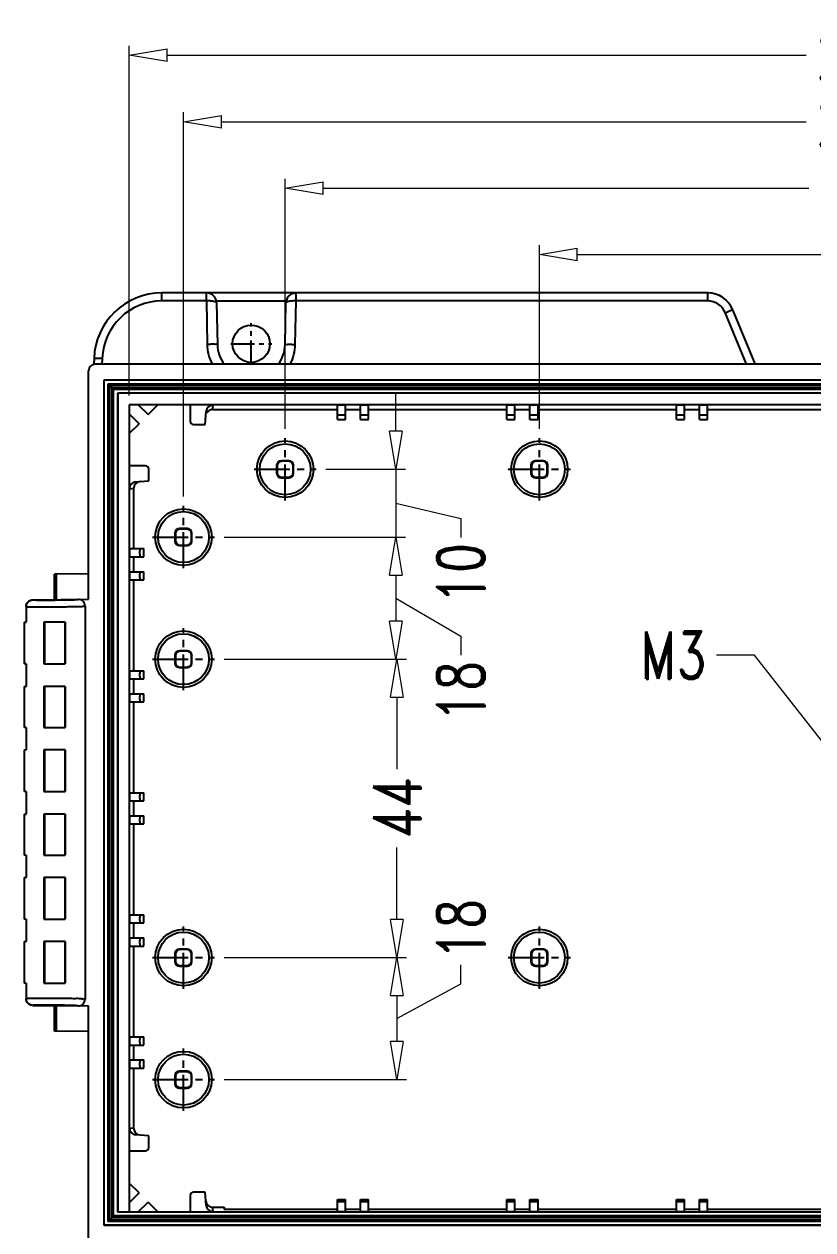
# Model space of a CAD drawing. Header units: millimetres. Extents: x -1995 to -555, y 489 to 1011.
# Drawn here: x -1489.8 to -1373.5, y 832.4 to 1010.2 of the extents above; entities that cross this region are included whole.
import ezdxf

# ---------------------------------------------------------------- set-up
doc = ezdxf.new("R2010")
doc.units = ezdxf.units.MM
doc.linetypes.add('CENTER', pattern=[50.8, 31.75, -6.35, 6.35, -6.35])
doc.layers.add('dim', color=82, linetype='Continuous', lineweight=9)
doc.styles.add('ROMAND', font='romand.shx', dxfattribs={"width": 0.75, "bigfont": 'gbcbig.shx'})
doc.dimstyles.new('YanXiu', dxfattribs={"dimtxt": 2.5, "dimasz": 2.2, "dimexe": 1, "dimexo": 0, "dimgap": 0.66, "dimtad": 0, "dimzin": 1, "dimdsep": 46, "dimtxsty": 'ROMAND', "dimblk": 'CLOSEDBLANK', "dimcen": 0, "dimclrd": 3, "dimclre": 3, "dimclrt": 7, "dimazin": 0, "dimtfac": 1, "dimtofl": 0, "dimtmove": 0, "dimatfit": 3, "dimldrblk": 'CLOSEDBLANK', "dimfxl": 1, "dimlwd": 5, "dimlwe": 5, "dimarcsym": 0})

# ---------------------------------------------------------------- blocks, each defined once
blk = doc.blocks.new('_ClosedBlank')
at = {"color": 0, "linetype": 'ByBlock', "lineweight": -2}
for p, q in [((-1, 0.167), (0, 0)), ((-1, 0.167), (-1, -0.167)), ((0, 0), (-1, -0.167))]:
    blk.add_line(p, q, dxfattribs=at)
blk = doc.blocks.new('*D128')
at = {"layer": 'Defpoints', "color": 0}
for p in [(-1318.84, 976.21), (-1413.84, 949.15), (-1318.84, 949.15)]:
    blk.add_point(p, dxfattribs=at)
at = {"layer": 'dim', "color": 3, "lineweight": 5}
for p, q in [((-1413.84, 950.55), (-1413.84, 977.61)), ((-1408.24, 976.21), (-1371.99, 976.21)), ((-1324.44, 976.21), (-1360.69, 976.21)), ((-1318.84, 950.55), (-1318.84, 977.61))]:
    blk.add_line(p, q, dxfattribs=at)
at = {"layer": 'dim', "color": 3, "lineweight": 5, "xscale": 5.600000000000001, "yscale": 5.600000000000001, "zscale": 5.600000000000001, "rotation": 180}
blk.add_blockref('_ClosedBlank', (-1413.84, 976.21), dxfattribs=at)
at = {"layer": 'dim', "color": 3, "lineweight": 5, "xscale": 5.600000000000001, "yscale": 5.600000000000001, "zscale": 5.600000000000001}
blk.add_blockref('_ClosedBlank', (-1318.84, 976.21), dxfattribs=at)
at = {"layer": 'dim', "color": 7, "insert": (-1366.34, 976.21), "char_height": 7, "attachment_point": 5, "style": 'ROMAND'}
blk.add_mtext('95', dxfattribs=at)
blk = doc.blocks.new('*D129')
at = {"layer": 'Defpoints', "color": 0}
for p in [(-1281.34, 986.01), (-1451.34, 949.15), (-1281.34, 949.15)]:
    blk.add_point(p, dxfattribs=at)
at = {"layer": 'dim', "color": 3, "lineweight": 5}
for p, q in [((-1451.34, 950.55), (-1451.34, 987.41)), ((-1281.34, 950.55), (-1281.34, 987.41)), ((-1445.74, 986.01), (-1374.11, 986.01)), ((-1286.94, 986.01), (-1358.56, 986.01))]:
    blk.add_line(p, q, dxfattribs=at)
at = {"layer": 'dim', "color": 3, "lineweight": 5, "xscale": 5.600000000000001, "yscale": 5.600000000000001, "zscale": 5.600000000000001, "rotation": 180}
blk.add_blockref('_ClosedBlank', (-1451.34, 986.01), dxfattribs=at)
at = {"layer": 'dim', "color": 3, "lineweight": 5, "xscale": 5.600000000000001, "yscale": 5.600000000000001, "zscale": 5.600000000000001}
blk.add_blockref('_ClosedBlank', (-1281.34, 986.01), dxfattribs=at)
at = {"layer": 'dim', "color": 7, "insert": (-1366.34, 986.01), "char_height": 7, "attachment_point": 5, "style": 'ROMAND'}
blk.add_mtext('170', dxfattribs=at)
blk = doc.blocks.new('*D130')
at = {"layer": 'Defpoints', "color": 0}
for p in [(-1266.34, 995.81), (-1466.34, 939.15), (-1266.34, 939.15)]:
    blk.add_point(p, dxfattribs=at)
at = {"layer": 'dim', "color": 3, "lineweight": 5}
for p, q in [((-1466.34, 940.55), (-1466.34, 997.21)), ((-1460.74, 995.81), (-1374.49, 995.81)), ((-1271.94, 995.81), (-1358.19, 995.81)), ((-1266.34, 940.55), (-1266.34, 997.21))]:
    blk.add_line(p, q, dxfattribs=at)
at = {"layer": 'dim', "color": 3, "lineweight": 5, "xscale": 5.600000000000001, "yscale": 5.600000000000001, "zscale": 5.600000000000001, "rotation": 180}
blk.add_blockref('_ClosedBlank', (-1466.34, 995.81), dxfattribs=at)
at = {"layer": 'dim', "color": 3, "lineweight": 5, "xscale": 5.600000000000001, "yscale": 5.600000000000001, "zscale": 5.600000000000001}
blk.add_blockref('_ClosedBlank', (-1266.34, 995.81), dxfattribs=at)
at = {"layer": 'dim', "color": 7, "insert": (-1366.34, 995.81), "char_height": 7, "attachment_point": 5, "style": 'ROMAND'}
blk.add_mtext('200', dxfattribs=at)
blk = doc.blocks.new('*D131')
at = {"layer": 'Defpoints', "color": 0}
for p in [(-1258.34, 1005.61), (-1474.34, 954.07), (-1258.34, 954.07)]:
    blk.add_point(p, dxfattribs=at)
at = {"layer": 'dim', "color": 3, "lineweight": 5}
for p, q in [((-1474.34, 955.46), (-1474.34, 1007.01)), ((-1258.34, 955.46), (-1258.34, 1007.01)), ((-1468.74, 1005.61), (-1374.49, 1005.61)), ((-1263.94, 1005.61), (-1358.19, 1005.61))]:
    blk.add_line(p, q, dxfattribs=at)
at = {"layer": 'dim', "color": 3, "lineweight": 5, "xscale": 5.600000000000001, "yscale": 5.600000000000001, "zscale": 5.600000000000001, "rotation": 180}
blk.add_blockref('_ClosedBlank', (-1474.34, 1005.61), dxfattribs=at)
at = {"layer": 'dim', "color": 3, "lineweight": 5, "xscale": 5.600000000000001, "yscale": 5.600000000000001, "zscale": 5.600000000000001}
blk.add_blockref('_ClosedBlank', (-1258.34, 1005.61), dxfattribs=at)
at = {"layer": 'dim', "color": 7, "insert": (-1366.34, 1005.61), "char_height": 7, "attachment_point": 5, "style": 'ROMAND'}
blk.add_mtext('216', dxfattribs=at)
blk = doc.blocks.new('*D132')
at = {"layer": 'Defpoints', "color": 0}
for p in [(-1446.75, 944.57), (-1461.75, 934.57), (-1435, 934.57)]:
    blk.add_point(p, dxfattribs=at)
at = {"layer": 'dim', "color": 3, "lineweight": 5}
for p, q in [((-1435, 950.17), (-1435, 955.77)), ((-1445.35, 944.57), (-1433.6, 944.57)), ((-1435, 944.57), (-1435, 934.57)), ((-1435, 939.57), (-1425.43, 937.3)), ((-1425.43, 937.3), (-1425.43, 934.5)), ((-1460.35, 934.57), (-1433.6, 934.57)), ((-1435, 928.97), (-1435, 923.37))]:
    blk.add_line(p, q, dxfattribs=at)
at = {"layer": 'dim', "color": 3, "lineweight": 5, "xscale": 5.600000000000001, "yscale": 5.600000000000001, "zscale": 5.600000000000001}
for p, rotation in [((-1435, 944.57), 270), ((-1435, 934.57), 90)]:
    blk.add_blockref('_ClosedBlank', p, dxfattribs=dict(at, rotation=rotation))
at = {"layer": 'dim', "color": 7, "insert": (-1425.43, 929.23), "char_height": 7, "attachment_point": 5, "rotation": 90, "style": 'ROMAND'}
blk.add_mtext('10', dxfattribs=at)
blk = doc.blocks.new('*D133')
at = {"layer": 'Defpoints', "color": 0}
for p in [(-1461.75, 934.57), (-1461.75, 916.57), (-1435, 916.57)]:
    blk.add_point(p, dxfattribs=at)
at = {"layer": 'dim', "color": 3, "lineweight": 5}
for p, q in [((-1460.35, 934.57), (-1433.6, 934.57)), ((-1435, 928.97), (-1435, 922.17)), ((-1435, 925.57), (-1425.43, 919.95)), ((-1425.43, 919.95), (-1425.43, 917.15)), ((-1460.35, 916.57), (-1433.6, 916.57))]:
    blk.add_line(p, q, dxfattribs=at)
at = {"layer": 'dim', "color": 3, "lineweight": 5, "xscale": 5.600000000000001, "yscale": 5.600000000000001, "zscale": 5.600000000000001}
for p, rotation in [((-1435, 934.57), 90), ((-1435, 916.57), 270)]:
    blk.add_blockref('_ClosedBlank', p, dxfattribs=dict(at, rotation=rotation))
at = {"layer": 'dim', "color": 7, "insert": (-1425.43, 911.87), "char_height": 7, "attachment_point": 5, "rotation": 90, "style": 'ROMAND'}
blk.add_mtext('18', dxfattribs=at)
blk = doc.blocks.new('*D134')
at = {"layer": 'Defpoints', "color": 0}
for p in [(-1461.75, 916.57), (-1461.75, 872.57), (-1434.86, 872.57)]:
    blk.add_point(p, dxfattribs=at)
at = {"layer": 'dim', "color": 3, "lineweight": 5}
for p, q in [((-1460.35, 916.57), (-1433.46, 916.57)), ((-1434.86, 910.97), (-1434.86, 900.34)), ((-1434.86, 878.17), (-1434.86, 888.79)), ((-1460.35, 872.57), (-1433.46, 872.57))]:
    blk.add_line(p, q, dxfattribs=at)
at = {"layer": 'dim', "color": 3, "lineweight": 5, "xscale": 5.600000000000001, "yscale": 5.600000000000001, "zscale": 5.600000000000001}
for p, rotation in [((-1434.86, 916.57), 90), ((-1434.86, 872.57), 270)]:
    blk.add_blockref('_ClosedBlank', p, dxfattribs=dict(at, rotation=rotation))
at = {"layer": 'dim', "color": 7, "insert": (-1434.86, 894.57), "char_height": 7, "attachment_point": 5, "rotation": 90, "style": 'ROMAND'}
blk.add_mtext('44', dxfattribs=at)
blk = doc.blocks.new('*D135')
at = {"layer": 'Defpoints', "color": 0}
for p in [(-1461.75, 872.57), (-1461.75, 854.57), (-1434.86, 854.57)]:
    blk.add_point(p, dxfattribs=at)
at = {"layer": 'dim', "color": 3, "lineweight": 5}
for p, q in [((-1460.35, 872.57), (-1433.46, 872.57)), ((-1425.43, 868.7), (-1425.43, 871.5)), ((-1434.86, 863.57), (-1425.43, 868.7)), ((-1434.86, 866.97), (-1434.86, 860.17)), ((-1460.35, 854.57), (-1433.46, 854.57))]:
    blk.add_line(p, q, dxfattribs=at)
at = {"layer": 'dim', "color": 3, "lineweight": 5, "xscale": 5.600000000000001, "yscale": 5.600000000000001, "zscale": 5.600000000000001}
for p, rotation in [((-1434.86, 872.57), 90), ((-1434.86, 854.57), 270)]:
    blk.add_blockref('_ClosedBlank', p, dxfattribs=dict(at, rotation=rotation))
at = {"layer": 'dim', "color": 7, "insert": (-1425.43, 876.77), "char_height": 7, "attachment_point": 5, "rotation": 90, "style": 'ROMAND'}
blk.add_mtext('18', dxfattribs=at)

msp = doc.modelspace()

# ---------------------------------------------------------------- linework, layer by layer
at = {"color": 7, "linetype": 'Continuous'}
for p, q in [((-1469.525, 969.386), (-1469.525, 970.565)), ((-1389.009, 970.565), (-1469.525, 970.565)), ((-1462.947, 969.386), (-1469.525, 969.386)), ((-1462.947, 969.386), (-1462.835, 962.978)), ((-1451.2, 969.365), (-1461.472, 969.365)), ((-1461.442, 969.091), (-1461.335, 962.978)), ((-1451.337, 962.978), (-1451.23, 969.091)), ((-1449.837, 962.978), (-1449.725, 969.386)), ((-1389.009, 969.386), (-1449.725, 969.386)), ((-1389.009, 969.386), (-1389.009, 970.565)), ((-1383.277, 960.065), (-1386.422, 967.658)), ((-1381.974, 960.034), (-1385.313, 968.096)), ((-1479.519, 960.914), (-1479.549, 960.073)), ((-1253.336, 960.065), (-1479.336, 960.065)), ((-1478.32, 960.893), (-1478.349, 960.065)), ((-1480.336, 925.393), (-1480.336, 959.065)), ((-1478.036, 833.065), (-1478.036, 957.765)), ((-1478.036, 957.765), (-1478.014, 957.743)), ((-1478.036, 957.765), (-1254.636, 957.765)), ((-1478.014, 833.087), (-1478.014, 957.743)), ((-1478.014, 957.743), (-1254.658, 957.743)), ((-1477.436, 833.665), (-1477.436, 957.165)), ((-1477.436, 957.165), (-1477.207, 956.936)), ((-1477.436, 957.165), (-1255.236, 957.165)), ((-1477.207, 833.894), (-1477.207, 956.936)), ((-1477.207, 956.936), (-1255.465, 956.936)), ((-1477.207, 956.936), (-1477.036, 956.765)), ((-1477.036, 956.765), (-1476.865, 956.594)), ((-1476.865, 834.236), (-1476.865, 956.594)), ((-1476.865, 956.594), (-1476.636, 956.365)), ((-1476.865, 956.594), (-1255.807, 956.594)), ((-1476.636, 834.465), (-1476.636, 956.365)), ((-1476.636, 956.365), (-1256.036, 956.365)), ((-1476.058, 955.787), (-1476.058, 835.043)), ((-1476.036, 955.765), (-1476.058, 955.787)), ((-1256.614, 955.787), (-1476.058, 955.787)), ((-1476.036, 955.765), (-1476.036, 835.065)), ((-1256.636, 955.765), (-1476.036, 955.765)), ((-1474.336, 954.065), (-1474.336, 835.065)), ((-1258.336, 954.065), (-1474.336, 954.065)), ((-1471.543, 952.616), (-1472.993, 954.065)), ((-1471.543, 952.616), (-1470.093, 954.065)), ((-1465.336, 954.065), (-1465.336, 951.665)), ((-1463.136, 951.165), (-1462.966, 953.109)), ((-1462.026, 953.384), (-1461.97, 954.022)), ((-1462.026, 953.384), (-1443.636, 953.384)), ((-1443.636, 951.884), (-1443.636, 954.016)), ((-1442.436, 951.884), (-1442.436, 954.016)), ((-1442.436, 953.384), (-1440.236, 953.384)), ((-1440.236, 951.884), (-1440.236, 954.016)), ((-1439.036, 951.884), (-1439.036, 954.016)), ((-1439.036, 953.384), (-1418.636, 953.384)), ((-1418.636, 951.884), (-1418.636, 954.016)), ((-1417.436, 951.884), (-1417.436, 954.016)), ((-1417.436, 953.384), (-1415.236, 953.384)), ((-1415.236, 951.884), (-1415.236, 954.016)), ((-1414.036, 951.884), (-1414.036, 954.016)), ((-1414.036, 953.384), (-1393.636, 953.384)), ((-1393.636, 951.884), (-1393.636, 954.016)), ((-1392.436, 951.884), (-1392.436, 954.016)), ((-1392.436, 953.384), (-1390.236, 953.384)), ((-1390.236, 951.884), (-1390.236, 954.016)), ((-1389.036, 951.884), (-1389.036, 954.016)), ((-1389.036, 953.384), (-1368.636, 953.384)), ((-1474.336, 952.722), (-1472.887, 951.272)), ((-1474.336, 949.823), (-1472.887, 951.272)), ((-1464.836, 951.165), (-1463.136, 951.165)), ((-1443.636, 951.884), (-1442.436, 951.884)), ((-1440.236, 951.884), (-1439.036, 951.884)), ((-1418.636, 951.884), (-1417.436, 951.884)), ((-1415.236, 951.884), (-1414.036, 951.884)), ((-1393.636, 951.884), (-1392.436, 951.884)), ((-1390.236, 951.884), (-1389.036, 951.884)), ((-1451.922, 945.815), (-1451.843, 945.737)), ((-1450.751, 945.815), (-1451.922, 945.815)), ((-1450.751, 945.815), (-1450.829, 945.737)), ((-1414.422, 945.815), (-1414.343, 945.737)), ((-1413.251, 945.815), (-1414.422, 945.815)), ((-1413.251, 945.815), (-1413.329, 945.737)), ((-1471.936, 945.065), (-1474.336, 945.065)), ((-1471.436, 942.865), (-1471.436, 944.565)), ((-1452.586, 945.151), (-1452.586, 943.98)), ((-1452.586, 945.151), (-1452.508, 945.072)), ((-1452.586, 943.98), (-1452.508, 944.058)), ((-1452.508, 945.072), (-1452.508, 944.058)), ((-1450.829, 945.737), (-1451.843, 945.737)), ((-1450.086, 945.151), (-1450.165, 945.072)), ((-1450.165, 944.058), (-1450.165, 945.072)), ((-1450.086, 943.98), (-1450.165, 944.058)), ((-1450.086, 943.98), (-1450.086, 945.151)), ((-1415.086, 945.151), (-1415.086, 943.98)), ((-1415.086, 945.151), (-1415.008, 945.072)), ((-1415.086, 943.98), (-1415.008, 944.058)), ((-1415.008, 945.072), (-1415.008, 944.058)), ((-1413.329, 945.737), (-1414.343, 945.737)), ((-1412.586, 945.151), (-1412.665, 945.072)), ((-1412.665, 944.058), (-1412.665, 945.072)), ((-1412.586, 943.98), (-1412.665, 944.058)), ((-1412.586, 943.98), (-1412.586, 945.151)), ((-1473.38, 942.695), (-1471.436, 942.865)), ((-1451.922, 943.315), (-1451.843, 943.394)), ((-1451.922, 943.315), (-1450.751, 943.315)), ((-1451.843, 943.394), (-1450.829, 943.394)), ((-1450.751, 943.315), (-1450.829, 943.394)), ((-1414.422, 943.315), (-1414.343, 943.394)), ((-1414.422, 943.315), (-1413.251, 943.315)), ((-1414.343, 943.394), (-1413.329, 943.394)), ((-1413.251, 943.315), (-1413.329, 943.394)), ((-1474.292, 941.699), (-1473.655, 941.755)), ((-1473.655, 932.865), (-1473.655, 941.755)), ((-1467.586, 935.151), (-1467.586, 933.98)), ((-1467.586, 935.151), (-1467.508, 935.072)), ((-1466.922, 935.815), (-1466.843, 935.737)), ((-1465.751, 935.815), (-1466.922, 935.815)), ((-1465.829, 935.737), (-1466.843, 935.737)), ((-1465.751, 935.815), (-1465.829, 935.737)), ((-1465.086, 935.151), (-1465.165, 935.072)), ((-1465.086, 933.98), (-1465.086, 935.151)), ((-1467.586, 933.98), (-1467.508, 934.058)), ((-1467.508, 935.072), (-1467.508, 934.058)), ((-1466.922, 933.315), (-1466.843, 933.394)), ((-1466.843, 933.394), (-1465.829, 933.394)), ((-1465.751, 933.315), (-1465.829, 933.394)), ((-1465.165, 934.058), (-1465.165, 935.072)), ((-1465.086, 933.98), (-1465.165, 934.058)), ((-1474.287, 932.865), (-1472.155, 932.865)), ((-1474.287, 931.665), (-1472.155, 931.665)), ((-1473.655, 929.465), (-1473.655, 931.665)), ((-1472.155, 931.665), (-1472.155, 932.865)), ((-1466.922, 933.315), (-1465.751, 933.315)), ((-1480.336, 929.143), (-1485.336, 929.1)), ((-1485.336, 925.35), (-1485.336, 929.1)), ((-1485.088, 929.102), (-1485.088, 925.35)), ((-1474.287, 929.465), (-1472.155, 929.465)), ((-1474.287, 928.265), (-1472.155, 928.265)), ((-1473.655, 914.865), (-1473.655, 928.265)), ((-1472.155, 928.265), (-1472.155, 929.465)), ((-1488.489, 925.295), (-1485.31, 925.324)), ((-1488.48, 925.322), (-1480.336, 925.393)), ((-1489.552, 924.3), (-1489.552, 922.02)), ((-1480.836, 924.38), (-1480.836, 866.45)), ((-1489.836, 922.02), (-1489.836, 915.894)), ((-1489.836, 922.02), (-1489.552, 922.02)), ((-1486.91, 922.02), (-1486.91, 915.894)), ((-1483.762, 922.02), (-1486.91, 922.02)), ((-1486.836, 922.02), (-1486.836, 915.894)), ((-1483.836, 922.02), (-1483.836, 915.894)), ((-1483.762, 922.02), (-1483.762, 915.894)), ((-1466.922, 917.815), (-1466.843, 917.737)), ((-1465.751, 917.815), (-1466.922, 917.815)), ((-1465.829, 917.737), (-1466.843, 917.737)), ((-1465.751, 917.815), (-1465.829, 917.737)), ((-1489.552, 915.894), (-1489.836, 915.894)), ((-1489.552, 915.894), (-1489.552, 912.551)), ((-1486.91, 915.894), (-1483.762, 915.894)), ((-1467.586, 917.151), (-1467.586, 915.98)), ((-1467.586, 917.151), (-1467.508, 917.072)), ((-1467.586, 915.98), (-1467.508, 916.058)), ((-1467.508, 917.072), (-1467.508, 916.058)), ((-1465.086, 917.151), (-1465.165, 917.072)), ((-1465.165, 916.058), (-1465.165, 917.072)), ((-1465.086, 915.98), (-1465.165, 916.058)), ((-1465.086, 915.98), (-1465.086, 917.151)), ((-1474.287, 914.865), (-1472.155, 914.865)), ((-1472.155, 913.665), (-1472.155, 914.865)), ((-1466.922, 915.315), (-1466.843, 915.394)), ((-1466.922, 915.315), (-1465.751, 915.315)), ((-1466.843, 915.394), (-1465.829, 915.394)), ((-1465.751, 915.315), (-1465.829, 915.394)), ((-1489.836, 912.551), (-1489.836, 906.477)), ((-1489.836, 912.551), (-1489.552, 912.551)), ((-1486.91, 912.551), (-1486.91, 906.477)), ((-1483.762, 912.551), (-1486.91, 912.551)), ((-1486.836, 912.551), (-1486.836, 906.477)), ((-1483.836, 912.551), (-1483.836, 906.477)), ((-1483.762, 912.551), (-1483.762, 906.477)), ((-1474.287, 913.665), (-1472.155, 913.665)), ((-1473.655, 911.465), (-1473.655, 913.665)), ((-1474.287, 911.465), (-1472.155, 911.465)), ((-1474.287, 910.265), (-1472.155, 910.265)), ((-1473.655, 896.865), (-1473.655, 910.265)), ((-1472.155, 910.265), (-1472.155, 911.465)), ((-1489.552, 906.477), (-1489.836, 906.477)), ((-1489.552, 906.477), (-1489.552, 903.187)), ((-1486.91, 906.477), (-1483.762, 906.477)), ((-1489.836, 903.187), (-1489.836, 897.06)), ((-1489.836, 903.187), (-1489.552, 903.187)), ((-1486.91, 903.187), (-1486.91, 897.06)), ((-1483.762, 903.187), (-1486.91, 903.187)), ((-1486.836, 903.187), (-1486.836, 897.06)), ((-1483.836, 903.187), (-1483.836, 897.06)), ((-1483.762, 903.187), (-1483.762, 897.06)), ((-1489.552, 897.06), (-1489.836, 897.06)), ((-1489.552, 897.06), (-1489.552, 893.718)), ((-1486.91, 897.06), (-1483.762, 897.06)), ((-1474.287, 896.865), (-1472.155, 896.865)), ((-1472.155, 895.665), (-1472.155, 896.865)), ((-1474.287, 895.665), (-1472.155, 895.665)), ((-1473.655, 893.465), (-1473.655, 895.665)), ((-1489.836, 893.718), (-1489.836, 887.644)), ((-1489.836, 893.718), (-1489.552, 893.718)), ((-1486.91, 893.718), (-1486.91, 887.644)), ((-1483.762, 893.718), (-1486.91, 893.718)), ((-1486.836, 893.718), (-1486.836, 887.644)), ((-1483.836, 893.718), (-1483.836, 887.644)), ((-1483.762, 893.718), (-1483.762, 887.644)), ((-1474.287, 893.465), (-1472.155, 893.465)), ((-1472.155, 892.265), (-1472.155, 893.465)), ((-1474.287, 892.265), (-1472.155, 892.265)), ((-1473.655, 878.865), (-1473.655, 892.265)), ((-1489.552, 887.644), (-1489.836, 887.644)), ((-1489.552, 887.644), (-1489.552, 884.353)), ((-1486.91, 887.644), (-1483.762, 887.644)), ((-1489.836, 884.353), (-1489.836, 878.227)), ((-1489.836, 884.353), (-1489.552, 884.353)), ((-1486.91, 884.353), (-1486.91, 878.227)), ((-1483.762, 884.353), (-1486.91, 884.353)), ((-1486.836, 884.353), (-1486.836, 878.227)), ((-1483.836, 884.353), (-1483.836, 878.227)), ((-1483.762, 884.353), (-1483.762, 878.227)), ((-1474.287, 878.865), (-1472.155, 878.865)), ((-1472.155, 877.665), (-1472.155, 878.865)), ((-1489.552, 878.227), (-1489.836, 878.227)), ((-1489.552, 878.227), (-1489.552, 874.937)), ((-1486.91, 878.227), (-1483.762, 878.227)), ((-1474.287, 877.665), (-1472.155, 877.665)), ((-1473.655, 875.465), (-1473.655, 877.665)), ((-1489.836, 874.937), (-1489.836, 868.81)), ((-1489.836, 874.937), (-1489.552, 874.937)), ((-1486.91, 874.937), (-1486.91, 868.81)), ((-1483.762, 874.937), (-1486.91, 874.937)), ((-1486.836, 874.937), (-1486.836, 868.81)), ((-1483.836, 874.937), (-1483.836, 868.81)), ((-1483.762, 874.937), (-1483.762, 868.81)), ((-1474.287, 875.465), (-1472.155, 875.465)), ((-1472.155, 874.265), (-1472.155, 875.465)), ((-1474.287, 874.265), (-1472.155, 874.265)), ((-1473.655, 860.865), (-1473.655, 874.265)), ((-1467.586, 873.151), (-1467.586, 871.98)), ((-1467.586, 873.151), (-1467.508, 873.072)), ((-1467.508, 873.072), (-1467.508, 872.058)), ((-1466.922, 873.815), (-1466.843, 873.737)), ((-1465.751, 873.815), (-1466.922, 873.815)), ((-1465.829, 873.737), (-1466.843, 873.737)), ((-1465.751, 873.815), (-1465.829, 873.737)), ((-1465.086, 873.151), (-1465.165, 873.072)), ((-1465.165, 872.058), (-1465.165, 873.072)), ((-1465.086, 871.98), (-1465.086, 873.151)), ((-1415.086, 873.151), (-1415.086, 871.98)), ((-1415.086, 873.151), (-1415.008, 873.072)), ((-1415.008, 873.072), (-1415.008, 872.058)), ((-1414.422, 873.815), (-1414.343, 873.737)), ((-1413.251, 873.815), (-1414.422, 873.815)), ((-1413.329, 873.737), (-1414.343, 873.737)), ((-1413.251, 873.815), (-1413.329, 873.737)), ((-1412.586, 873.151), (-1412.665, 873.072)), ((-1412.665, 872.058), (-1412.665, 873.072)), ((-1412.586, 871.98), (-1412.586, 873.151)), ((-1467.586, 871.98), (-1467.508, 872.058)), ((-1466.922, 871.315), (-1466.843, 871.394)), ((-1466.922, 871.315), (-1465.751, 871.315)), ((-1466.843, 871.394), (-1465.829, 871.394)), ((-1465.751, 871.315), (-1465.829, 871.394)), ((-1465.086, 871.98), (-1465.165, 872.058)), ((-1415.086, 871.98), (-1415.008, 872.058)), ((-1414.422, 871.315), (-1414.343, 871.394)), ((-1414.422, 871.315), (-1413.251, 871.315)), ((-1414.343, 871.394), (-1413.329, 871.394)), ((-1413.251, 871.315), (-1413.329, 871.394)), ((-1412.586, 871.98), (-1412.665, 872.058)), ((-1489.552, 868.81), (-1489.836, 868.81)), ((-1489.552, 868.81), (-1489.552, 866.531)), ((-1486.91, 868.81), (-1483.762, 868.81)), ((-1488.489, 865.535), (-1485.31, 865.507)), ((-1488.48, 865.508), (-1480.336, 865.437)), ((-1485.336, 861.731), (-1485.336, 865.507)), ((-1485.088, 865.507), (-1485.088, 861.728)), ((-1480.336, 810.643), (-1480.336, 865.437)), ((-1480.336, 861.687), (-1485.336, 861.731)), ((-1474.287, 860.865), (-1472.155, 860.865)), ((-1472.155, 859.665), (-1472.155, 860.865)), ((-1474.287, 859.665), (-1472.155, 859.665)), ((-1473.655, 857.465), (-1473.655, 859.665)), ((-1474.287, 857.465), (-1472.155, 857.465)), ((-1472.155, 856.265), (-1472.155, 857.465)), ((-1474.287, 856.265), (-1472.155, 856.265)), ((-1473.655, 847.376), (-1473.655, 856.265)), ((-1467.586, 855.151), (-1467.586, 853.98)), ((-1467.586, 855.151), (-1467.508, 855.072)), ((-1466.922, 855.815), (-1466.843, 855.737)), ((-1465.751, 855.815), (-1466.922, 855.815)), ((-1465.829, 855.737), (-1466.843, 855.737)), ((-1465.751, 855.815), (-1465.829, 855.737)), ((-1465.086, 855.151), (-1465.165, 855.072)), ((-1465.086, 853.98), (-1465.086, 855.151)), ((-1467.586, 853.98), (-1467.508, 854.058)), ((-1467.508, 855.072), (-1467.508, 854.058)), ((-1466.922, 853.315), (-1466.843, 853.394)), ((-1466.843, 853.394), (-1465.829, 853.394)), ((-1465.751, 853.315), (-1465.829, 853.394)), ((-1465.165, 854.058), (-1465.165, 855.072)), ((-1465.086, 853.98), (-1465.165, 854.058)), ((-1466.922, 853.315), (-1465.751, 853.315)), ((-1473.655, 847.376), (-1474.292, 847.431)), ((-1471.436, 846.265), (-1473.38, 846.435)), ((-1471.436, 844.565), (-1471.436, 846.265)), ((-1474.336, 844.065), (-1471.936, 844.065)), ((-1472.887, 837.858), (-1474.336, 839.308)), ((-1472.887, 837.858), (-1474.336, 836.409)), ((-1465.336, 837.465), (-1465.336, 835.065)), ((-1463.136, 837.965), (-1464.836, 837.965)), ((-1462.966, 836.022), (-1463.136, 837.965)), ((-1472.993, 835.065), (-1471.543, 836.515)), ((-1470.093, 835.065), (-1471.543, 836.515)), ((-1461.97, 835.109), (-1462.026, 835.746)), ((-1462.026, 835.746), (-1460.336, 835.746)), ((-1460.336, 835.746), (-1460.336, 835.429)), ((-1443.636, 835.114), (-1443.636, 836.897)), ((-1443.636, 836.897), (-1442.436, 836.897)), ((-1442.436, 835.114), (-1442.436, 836.897)), ((-1440.236, 835.114), (-1440.236, 836.897)), ((-1440.236, 836.897), (-1439.036, 836.897)), ((-1439.036, 835.114), (-1439.036, 836.897)), ((-1418.636, 835.114), (-1418.636, 836.897)), ((-1418.636, 836.897), (-1417.436, 836.897)), ((-1417.436, 835.114), (-1417.436, 836.897)), ((-1415.236, 835.114), (-1415.236, 836.897)), ((-1415.236, 836.897), (-1414.036, 836.897)), ((-1414.036, 835.114), (-1414.036, 836.897)), ((-1393.636, 836.897), (-1392.436, 836.897)), ((-1393.636, 835.114), (-1393.636, 836.897)), ((-1392.436, 835.114), (-1392.436, 836.897)), ((-1390.236, 836.897), (-1389.036, 836.897)), ((-1390.236, 835.114), (-1390.236, 836.897)), ((-1389.036, 835.114), (-1389.036, 836.897)), ((-1477.436, 833.665), (-1477.207, 833.894)), ((-1477.207, 833.894), (-1477.036, 834.065)), ((-1255.465, 833.894), (-1477.207, 833.894)), ((-1477.036, 834.065), (-1476.865, 834.236)), ((-1476.865, 834.236), (-1476.636, 834.465)), ((-1255.807, 834.236), (-1476.865, 834.236)), ((-1256.036, 834.465), (-1476.636, 834.465)), ((-1476.036, 835.065), (-1476.058, 835.043)), ((-1474.336, 835.043), (-1476.058, 835.043)), ((-1476.036, 835.065), (-1461.966, 835.06)), ((-1270.706, 835.043), (-1461.966, 835.043)), ((-1443.636, 835.429), (-1460.336, 835.429)), ((-1440.236, 835.429), (-1442.436, 835.429)), ((-1418.636, 835.429), (-1439.036, 835.429)), ((-1415.236, 835.429), (-1417.436, 835.429)), ((-1393.636, 835.429), (-1414.036, 835.429)), ((-1390.236, 835.429), (-1392.436, 835.429)), ((-1368.636, 835.429), (-1389.036, 835.429)), ((-1478.036, 833.065), (-1478.014, 833.087)), ((-1254.636, 833.065), (-1478.036, 833.065)), ((-1254.658, 833.087), (-1478.014, 833.087)), ((-1255.236, 833.665), (-1477.436, 833.665))]:
    msp.add_line(p, q, dxfattribs=at)
at = {"color": 1, "linetype": 'CENTER', "ltscale": 0.11}
for p, q in [((-1456.336, 960.04), (-1456.336, 966.09)), ((-1459.361, 963.065), (-1453.311, 963.065))]:
    msp.add_line(p, q, dxfattribs=at)
at = {"color": 1, "linetype": 'CENTER', "ltscale": 0.16677}
for p, q in [((-1451.336, 939.979), (-1451.336, 949.151)), ((-1413.836, 939.979), (-1413.836, 949.151)), ((-1455.922, 944.565), (-1446.75, 944.565)), ((-1418.422, 944.565), (-1409.25, 944.565)), ((-1466.336, 929.979), (-1466.336, 939.151)), ((-1470.922, 934.565), (-1461.75, 934.565)), ((-1466.336, 911.979), (-1466.336, 921.151)), ((-1470.922, 916.565), (-1461.75, 916.565)), ((-1466.336, 867.979), (-1466.336, 877.151)), ((-1413.836, 867.979), (-1413.836, 877.151)), ((-1470.922, 872.565), (-1461.75, 872.565)), ((-1418.422, 872.565), (-1409.25, 872.565)), ((-1466.336, 849.979), (-1466.336, 859.151)), ((-1470.922, 854.565), (-1461.75, 854.565))]:
    msp.add_line(p, q, dxfattribs=at)
at = {"color": 7, "linetype": 'Continuous'}
for centre, radius in [((-1456.336, 963.065), 2.75), ((-1451.336, 944.565), 4.169), ((-1451.336, 944.565), 3.75), ((-1413.836, 944.565), 4.169), ((-1413.836, 944.565), 3.75), ((-1466.336, 934.565), 4.169), ((-1466.336, 934.565), 3.75), ((-1466.336, 916.565), 4.169), ((-1466.336, 916.565), 3.75), ((-1466.336, 872.565), 4.169), ((-1413.836, 872.565), 4.169), ((-1466.336, 872.565), 3.75), ((-1413.836, 872.565), 3.75), ((-1466.336, 854.565), 4.169), ((-1466.336, 854.565), 3.75)]:
    msp.add_circle(centre, radius, dxfattribs=at)
for centre, radius, start, end in [((-1469.525, 960.565), 10, 90, 178), ((-1469.525, 960.586), 8.8, 90.00003, 177.99997), ((-1462.942, 969.065), 1.5, 1, 89.97712), ((-1449.73, 969.065), 1.5, 89.99156, 179), ((-1389.009, 966.565), 4, 22.5, 90), ((-1389.009, 966.586), 2.8, 22.50567, 89.99433), ((-1456.338, 963.091), 6.498, 180.99798, 208.01359), ((-1456.336, 963.065), 5, 180.99448, 217.24734), ((-1456.336, 963.065), 5, 322.75596, 359.00721), ((-1456.335, 963.091), 6.499, 332.13574, 359.0018), ((-1479.336, 959.065), 1, 90, 180), ((-1464.836, 951.665), 0.5, 180, 270), ((-1471.936, 944.565), 0.5, 0, 90), ((-1481.836, 924.38), 1, 359.99942, 90.49464), ((-1481.836, 866.45), 1, 269.50726, 359.99777), ((-1489.687, 418.033), 447.53, 89.3398, 89.45991), ((-1471.936, 844.565), 0.5, 270, 0), ((-1464.836, 837.465), 0.5, 90, 180)]:
    msp.add_arc(centre, radius, start, end, dxfattribs=at)
for centre, major_axis, ratio, start_param, end_param in [((-1461.97, 953.022), (0.087, 0.996), 0.9999616, 0.0872631, 1.5707963), ((-1462.026, 952.384), (0.087, 0.996), 0.9999616, 0.0872631, 1.1999061), ((-1443.036, 954.016), (0.6, 0), 0.0087269, 0, 3.1415927), ((-1439.636, 954.016), (0.6, 0), 0.0087269, 0, 3.1415927), ((-1418.036, 954.016), (0.6, 0), 0.0087269, 0, 3.1415927), ((-1414.636, 954.016), (0.6, 0), 0.0087269, 0, 3.1415927), ((-1393.036, 954.016), (0.6, 0), 0.0087269, 0, 3.1415927), ((-1389.636, 954.016), (0.6, 0), 0.0087269, 0, 3.1415927), ((-1443.036, 952.516), (0.6, 0), 0.0087269, 0, 3.1415927), ((-1439.636, 952.516), (0.6, 0), 0.0087269, 0, 3.1415927), ((-1418.036, 952.516), (0.6, 0), 0.0087269, 0, 3.1415927), ((-1414.636, 952.516), (0.6, 0), 0.0087269, 0, 3.1415927), ((-1393.036, 952.516), (0.6, 0), 0.0087269, 0, 3.1415927), ((-1389.636, 952.516), (0.6, 0), 0.0087269, 0, 3.1415927), ((-1451.922, 945.151), (0.47, -0.47), 0.9999239, 2.3562326, 3.9269527), ((-1450.751, 945.151), (0.47, 0.47), 0.9999239, -0.7853601, 0.7853601), ((-1414.422, 945.151), (0.47, -0.47), 0.9999239, 2.3562326, 3.9269527), ((-1413.251, 945.151), (0.47, 0.47), 0.9999239, -0.7853601, 0.7853601), ((-1451.843, 945.072), (0.47, -0.47), 0.9999239, 2.3562326, 3.9269527), ((-1451.843, 944.058), (0.47, 0.47), 0.9999239, 2.3562326, 3.9269527), ((-1450.829, 945.072), (-0.47, -0.47), 0.9999239, 2.3562326, 3.9269527), ((-1450.829, 944.058), (-0.47, 0.47), 0.9999239, 2.3562326, 3.9269527), ((-1414.343, 945.072), (0.47, -0.47), 0.9999239, 2.3562326, 3.9269527), ((-1414.343, 944.058), (0.47, 0.47), 0.9999239, 2.3562326, 3.9269527), ((-1413.329, 945.072), (-0.47, -0.47), 0.9999239, 2.3562326, 3.9269527), ((-1413.329, 944.058), (-0.47, 0.47), 0.9999239, 2.3562326, 3.9269527), ((-1473.292, 941.699), (0.996, 0.087), 0.9999616, 1.5707963, 3.0543295), ((-1472.655, 941.755), (0.996, 0.087), 0.9999616, 7.8539816, 9.3375148), ((-1451.922, 943.98), (0.47, 0.47), 0.9999239, 2.3562326, 3.9269527), ((-1450.751, 943.98), (0.47, -0.47), 0.9999239, -0.7853601, 0.7853601), ((-1414.422, 943.98), (0.47, 0.47), 0.9999239, 2.3562326, 3.9269527), ((-1413.251, 943.98), (0.47, -0.47), 0.9999239, -0.7853601, 0.7853601), ((-1466.922, 935.151), (0.47, -0.47), 0.9999239, 2.3562326, 3.9269527), ((-1466.843, 935.072), (0.47, -0.47), 0.9999239, 2.3562326, 3.9269527), ((-1465.829, 935.072), (-0.47, -0.47), 0.9999239, 2.3562326, 3.9269527), ((-1465.751, 935.151), (0.47, 0.47), 0.9999239, -0.7853601, 0.7853601), ((-1466.922, 933.98), (0.47, 0.47), 0.9999239, -3.9269527, -2.3562326), ((-1466.843, 934.058), (0.47, 0.47), 0.9999239, 2.3562326, 3.9269527), ((-1465.829, 934.058), (-0.47, 0.47), 0.9999239, 2.3562326, 3.9269527), ((-1465.751, 933.98), (0.47, -0.47), 0.9999239, -0.7853601, 0.7853601), ((-1474.287, 932.265), (0, 0.6), 0.0087269, 0, 3.1415927), ((-1472.787, 932.265), (0, 0.6), 0.0087269, 0, 3.1415927), ((-1474.287, 928.865), (0, 0.6), 0.0087269, 0, 3.1415927), ((-1472.787, 928.865), (0, 0.6), 0.0087269, 0, 3.1415927), ((-1485.336, 925.35), (1.5, 0.013), 0.0174544, -1.5534954, -0.0001524), ((-1466.922, 917.151), (0.47, -0.47), 0.9999239, 2.3562326, 3.9269527), ((-1466.843, 917.072), (0.47, -0.47), 0.9999239, 2.3562326, 3.9269527), ((-1465.829, 917.072), (-0.47, -0.47), 0.9999239, 2.3562326, 3.9269527), ((-1465.751, 917.151), (0.47, 0.47), 0.9999239, -0.7853601, 0.7853601), ((-1466.922, 915.98), (0.47, 0.47), 0.9999239, -3.9269527, -2.3562326), ((-1466.843, 916.058), (0.47, 0.47), 0.9999239, 2.3562326, 3.9269527), ((-1465.829, 916.058), (-0.47, 0.47), 0.9999239, 2.3562326, 3.9269527), ((-1465.751, 915.98), (0.47, -0.47), 0.9999239, -0.7853601, 0.7853601), ((-1474.287, 914.265), (0, 0.6), 0.0087269, 0, 3.1415927), ((-1472.787, 914.265), (0, 0.6), 0.0087269, 0, 3.1415927), ((-1474.287, 910.865), (0, 0.6), 0.0087269, 0, 3.1415927), ((-1472.787, 910.865), (0, 0.6), 0.0087269, 0, 3.1415927), ((-1474.287, 896.265), (0, 0.6), 0.0087269, 0, 3.1415927), ((-1472.787, 896.265), (0, 0.6), 0.0087269, 0, 3.1415927), ((-1474.287, 892.865), (0, 0.6), 0.0087269, 0, 3.1415927), ((-1472.787, 892.865), (0, 0.6), 0.0087269, 0, 3.1415927), ((-1474.287, 878.265), (0, 0.6), 0.0087269, 0, 3.1415927), ((-1472.787, 878.265), (0, 0.6), 0.0087269, 0, 3.1415927), ((-1474.287, 874.865), (0, 0.6), 0.0087269, 0, 3.1415927), ((-1472.787, 874.865), (0, 0.6), 0.0087269, 0, 3.1415927), ((-1466.922, 873.151), (-0.47, 0.47), 0.9999239, -0.7853601, 0.7853601), ((-1466.843, 873.072), (0.47, -0.47), 0.9999239, 2.3562326, 3.9269527), ((-1465.829, 873.072), (-0.47, -0.47), 0.9999239, 2.3562326, 3.9269527), ((-1465.751, 873.151), (0.47, 0.47), 0.9999239, -0.7853601, 0.7853601), ((-1414.422, 873.151), (0.47, -0.47), 0.9999239, 2.3562326, 3.9269527), ((-1414.343, 873.072), (0.47, -0.47), 0.9999239, 2.3562326, 3.9269527), ((-1413.329, 873.072), (-0.47, -0.47), 0.9999239, 2.3562326, 3.9269527), ((-1413.251, 873.151), (0.47, 0.47), 0.9999239, -0.7853601, 0.7853601), ((-1466.922, 871.98), (0.47, 0.47), 0.9999239, -3.9269527, -2.3562326), ((-1466.843, 872.058), (0.47, 0.47), 0.9999239, 2.3562326, 3.9269527), ((-1465.829, 872.058), (-0.47, 0.47), 0.9999239, 2.3562326, 3.9269527), ((-1465.751, 871.98), (-0.47, 0.47), 0.9999239, -3.9269527, -2.3562326), ((-1414.422, 871.98), (0.47, 0.47), 0.9999239, 2.3562326, 3.9269527), ((-1414.343, 872.058), (0.47, 0.47), 0.9999239, 2.3562326, 3.9269527), ((-1413.329, 872.058), (-0.47, 0.47), 0.9999239, 2.3562326, 3.9269527), ((-1413.251, 871.98), (0.47, -0.47), 0.9999239, -0.7853601, 0.7853601), ((-1485.336, 865.481), (1.5, -0.013), 0.0174544, 0.0001524, 1.5534954), ((-1474.287, 860.265), (0, 0.6), 0.0087269, 0, 3.1415927), ((-1472.787, 860.265), (0, 0.6), 0.0087269, 0, 3.1415927), ((-1474.287, 856.865), (0, 0.6), 0.0087269, 0, 3.1415927), ((-1472.787, 856.865), (0, 0.6), 0.0087269, 0, 3.1415927), ((-1466.922, 855.151), (-0.47, 0.47), 0.9999239, -0.7853601, 0.7853601), ((-1466.843, 855.072), (0.47, -0.47), 0.9999239, 2.3562326, 3.9269527), ((-1465.829, 855.072), (-0.47, -0.47), 0.9999239, 2.3562326, 3.9269527), ((-1465.751, 855.151), (0.47, 0.47), 0.9999239, -0.7853601, 0.7853601), ((-1466.922, 853.98), (0.47, 0.47), 0.9999239, -3.9269527, -2.3562326), ((-1466.843, 854.058), (0.47, 0.47), 0.9999239, 2.3562326, 3.9269527), ((-1465.829, 854.058), (-0.47, 0.47), 0.9999239, 2.3562326, 3.9269527), ((-1465.751, 853.98), (0.47, -0.47), 0.9999239, -0.7853601, 0.7853601), ((-1473.292, 847.431), (0.996, -0.087), 0.9999616, -3.0543295, -1.5707963), ((-1472.655, 847.376), (-0.996, 0.087), 0.9999616, 0.0872631, 1.1999061), ((-1462.026, 836.746), (-0.087, 0.996), 0.9999616, 7.8539816, 9.3375148), ((-1461.97, 836.109), (-0.087, 0.996), 0.9999616, -4.712389, -3.2288558), ((-1443.036, 836.614), (0.6, 0), 0.0087269, 3.1415927, 6.2831853), ((-1439.636, 836.614), (0.6, 0), 0.0087269, 3.1415927, 6.2831853), ((-1418.036, 836.614), (0.6, 0), 0.0087269, 3.1415927, 6.2831853), ((-1414.636, 836.614), (0.6, 0), 0.0087269, 3.1415927, 6.2831853), ((-1393.036, 836.614), (0.6, 0), 0.0087269, 3.1415927, 6.2831853), ((-1389.636, 836.614), (0.6, 0), 0.0087269, 3.1415927, 6.2831853), ((-1443.036, 835.114), (0.6, 0), 0.0087269, 3.1415927, 6.2831853), ((-1439.636, 835.114), (0.6, 0), 0.0087269, 3.1415927, 6.2831853), ((-1418.036, 835.114), (0.6, 0), 0.0087269, 3.1415927, 6.2831853), ((-1414.636, 835.114), (0.6, 0), 0.0087269, 3.1415927, 6.2831853), ((-1393.036, 835.114), (0.6, 0), 0.0087269, 3.1415927, 6.2831853), ((-1389.636, 835.114), (0.6, 0), 0.0087269, 3.1415927, 6.2831853)]:
    msp.add_ellipse(centre, major_axis=major_axis, ratio=ratio, start_param=start_param, end_param=end_param, dxfattribs=at)
for points, start_tangent, end_tangent in [([(-1462.947, 969.386), (-1462.946, 969.839), (-1462.944, 970.221), (-1462.943, 970.476), (-1462.942, 970.565)], (0.0027607, 0.9999962), (1, 0)), ([(-1461.442, 969.091), (-1461.454, 969.13), (-1461.484, 969.165), (-1461.532, 969.198), (-1461.599, 969.23), (-1461.682, 969.26), (-1461.78, 969.288), (-1461.893, 969.312), (-1462.02, 969.334), (-1462.166, 969.353), (-1462.33, 969.368), (-1462.513, 969.38), (-1462.718, 969.386), (-1462.947, 969.386)], (-0.0178391, 0.9998409), (-0.9998489, -0.0173858)), ([(-1449.725, 969.386), (-1449.93, 969.387), (-1450.112, 969.382), (-1450.283, 969.373), (-1450.451, 969.359), (-1450.61, 969.34), (-1450.755, 969.317), (-1450.882, 969.29), (-1450.992, 969.26), (-1451.086, 969.225), (-1451.16, 969.186), (-1451.211, 969.142), (-1451.23, 969.091)], (-0.9998488, 0.0173875), (-0.0182398, -0.9998336)), ([(-1449.725, 969.386), (-1449.726, 969.839), (-1449.728, 970.221), (-1449.729, 970.476), (-1449.73, 970.565)], (-0.0023223, 0.9999973), (-0.9998736, -0.0158983)), ([(-1386.422, 967.658), (-1385.999, 967.831), (-1385.641, 967.975), (-1385.4, 968.068), (-1385.313, 968.096)], (0.9239208, 0.3825837), (0.3826834, -0.9238795)), ([(-1461.335, 962.978), (-1461.45, 962.986), (-1461.775, 962.989), (-1462.261, 962.986), (-1462.835, 962.978)], (-0.0174524, 0.9998477), (-0.9998478, -0.0174471)), ([(-1451.337, 962.978), (-1451.223, 962.986), (-1450.897, 962.989), (-1450.411, 962.986), (-1449.837, 962.978)], (0.0174524, 0.9998477), (0.9998478, -0.0174471)), ([(-1478.32, 960.893), (-1478.779, 960.908), (-1479.168, 960.917), (-1479.428, 960.919), (-1479.519, 960.914)], (-0.9993912, 0.0348889), (-0.0348995, -0.9993908)), ([(-1489.552, 924.321), (-1489.476, 924.692), (-1489.253, 925.016), (-1488.906, 925.239), (-1488.48, 925.322)], (0, 1), (0.9999619, 0.0087265)), ([(-1488.489, 925.295), (-1488.912, 925.213), (-1489.256, 924.99), (-1489.477, 924.668), (-1489.552, 924.3)], (-0.9999592, -0.0090312), (0, -1)), ([(-1488.489, 925.295), (-1488.012, 925.287), (-1487.37, 925.282), (-1486.603, 925.281), (-1485.758, 925.285), (-1484.887, 925.293)], (0.9996373, -0.0269318), (0.9999326, 0.0116069)), ([(-1484.887, 925.293), (-1484.045, 925.304)], (0.9999326, 0.0116069), (0.9999082, 0.0135515)), ([(-1484.045, 925.304), (-1483.283, 925.318), (-1482.647, 925.334), (-1482.184, 925.351), (-1481.921, 925.367), (-1481.845, 925.38)], (0.9999082, 0.0135515), (-0.2739386, 0.9617472)), ([(-1489.552, 924.3), (-1489.012, 924.289), (-1488.228, 924.283), (-1487.254, 924.281), (-1486.153, 924.284), (-1484.998, 924.291), (-1483.865, 924.302), (-1482.83, 924.316), (-1481.958, 924.332), (-1481.315, 924.349), (-1480.946, 924.366), (-1480.836, 924.38)], (0.9995626, -0.0295745), (0.0006293, 0.9999998)), ([(-1480.836, 866.45), (-1480.997, 866.468), (-1481.496, 866.487), (-1482.293, 866.505), (-1483.326, 866.522), (-1484.514, 866.535), (-1485.766, 866.545), (-1486.985, 866.549), (-1488.076, 866.548), (-1488.954, 866.542), (-1489.552, 866.531)], (-0.0062278, 0.9999806), (-0.9995625, -0.0295762)), ([(-1489.552, 866.531), (-1489.477, 866.162), (-1489.256, 865.84), (-1488.912, 865.618), (-1488.489, 865.535)], (0, -1), (0.9999592, -0.0090312)), ([(-1488.48, 865.508), (-1488.906, 865.591), (-1489.253, 865.815), (-1489.476, 866.139), (-1489.552, 866.509)], (-0.9999619, 0.0087265), (0, 1)), ([(-1485.468, 865.543), (-1486.397, 865.548), (-1487.25, 865.549), (-1487.964, 865.544), (-1488.489, 865.535)], (-0.9999624, 0.0086713), (-0.9996369, -0.0269462)), ([(-1483.651, 865.52), (-1484.53, 865.533)], (-0.9996541, 0.0262991), (-0.999942, 0.0107681)), ([(-1481.845, 865.45), (-1481.957, 865.467), (-1482.316, 865.485), (-1482.895, 865.503), (-1483.651, 865.52)], (0.2661385, 0.9639348), (-0.9996541, 0.0262991))]:
    msp.add_spline(points, degree=3, dxfattribs=dict(at, start_tangent=start_tangent, end_tangent=end_tangent))

# ---------------------------------------------------------------- texts
at = {"layer": 'dim', "color": 42, "insert": (-1389.109, 917.149), "char_height": 7, "attachment_point": 6, "style": 'ROMAND'}
msp.add_mtext('M3', dxfattribs=at)

# ---------------------------------------------------------------- dimensions: what is measured, and where the dimension line sits
at = {"layer": 'dim'}
for base, p1, p2, picture, middle in [((-1258.336, 1005.606), (-1474.336, 954.065), (-1258.336, 954.065), '*D131', (-1366.336, 1005.606)), ((-1266.336, 995.806), (-1466.336, 939.151), (-1266.336, 939.151), '*D130', (-1366.336, 995.806)), ((-1281.336, 986.006), (-1451.336, 949.151), (-1281.336, 949.151), '*D129', (-1366.336, 986.006)), ((-1318.836, 976.206), (-1413.836, 949.151), (-1318.836, 949.151), '*D128', (-1366.336, 976.206))]:
    dim = msp.add_linear_dim(base=base, p1=p1, p2=p2, dimstyle='YanXiu', override={"dimtxt": 7, "dimasz": 5.6, "dimexe": 1.3993, "dimexo": 1.3993, "dimgap": 1.3993, "dimzin": 8}, dxfattribs=at)
    dim.commit()
    dim.dimension.update_dxf_attribs({"geometry": picture, "text_midpoint": middle})
for base, p1, p2, picture, middle in [((-1435.002, 934.565), (-1446.75, 944.565), (-1461.75, 934.565), '*D132', (-1425.428, 933.102)), ((-1435.002, 916.565), (-1461.75, 934.565), (-1461.75, 916.565), '*D133', (-1425.428, 915.748)), ((-1434.862, 854.565), (-1461.75, 872.565), (-1461.75, 854.565), '*D135', (-1425.428, 872.899))]:
    dim = msp.add_linear_dim(base=base, p1=p1, p2=p2, angle=90, dimstyle='YanXiu', override={"dimtxt": 7, "dimasz": 5.6, "dimexe": 1.3993, "dimexo": 1.3993, "dimgap": 1.3993, "dimzin": 8, "dimtmove": 1}, dxfattribs=at)
    dim.commit()
    dim.dimension.update_dxf_attribs({"geometry": picture, "text_midpoint": middle, "dimtype": 160})
dim = msp.add_linear_dim(base=(-1434.862, 872.565), p1=(-1461.75, 916.565), p2=(-1461.75, 872.565), angle=90, dimstyle='YanXiu', override={"dimtxt": 7, "dimasz": 5.6, "dimexe": 1.3993, "dimexo": 1.3993, "dimgap": 1.3993, "dimzin": 8, "dimtmove": 1}, dxfattribs=at)
dim.commit()
dim.dimension.update_dxf_attribs({"geometry": '*D134', "text_midpoint": (-1434.862, 894.565)})

# ---------------------------------------------------------------- leaders
at = {"layer": 'dim', "annotation_type": 0, "has_hookline": 1, "hookline_direction": 1, "text_width": 9.867}
msp.add_leader([(-1366.336, 897.033), (-1382.11, 917.149), (-1387.71, 917.149)], dimstyle='YanXiu', override={"dimtxt": 8, "dimasz": 5.6, "dimexe": 1.5992, "dimexo": 1.5992, "dimgap": 1.3993, "dimzin": 8}, dxfattribs=at)

doc.saveas('drawing.dxf')
